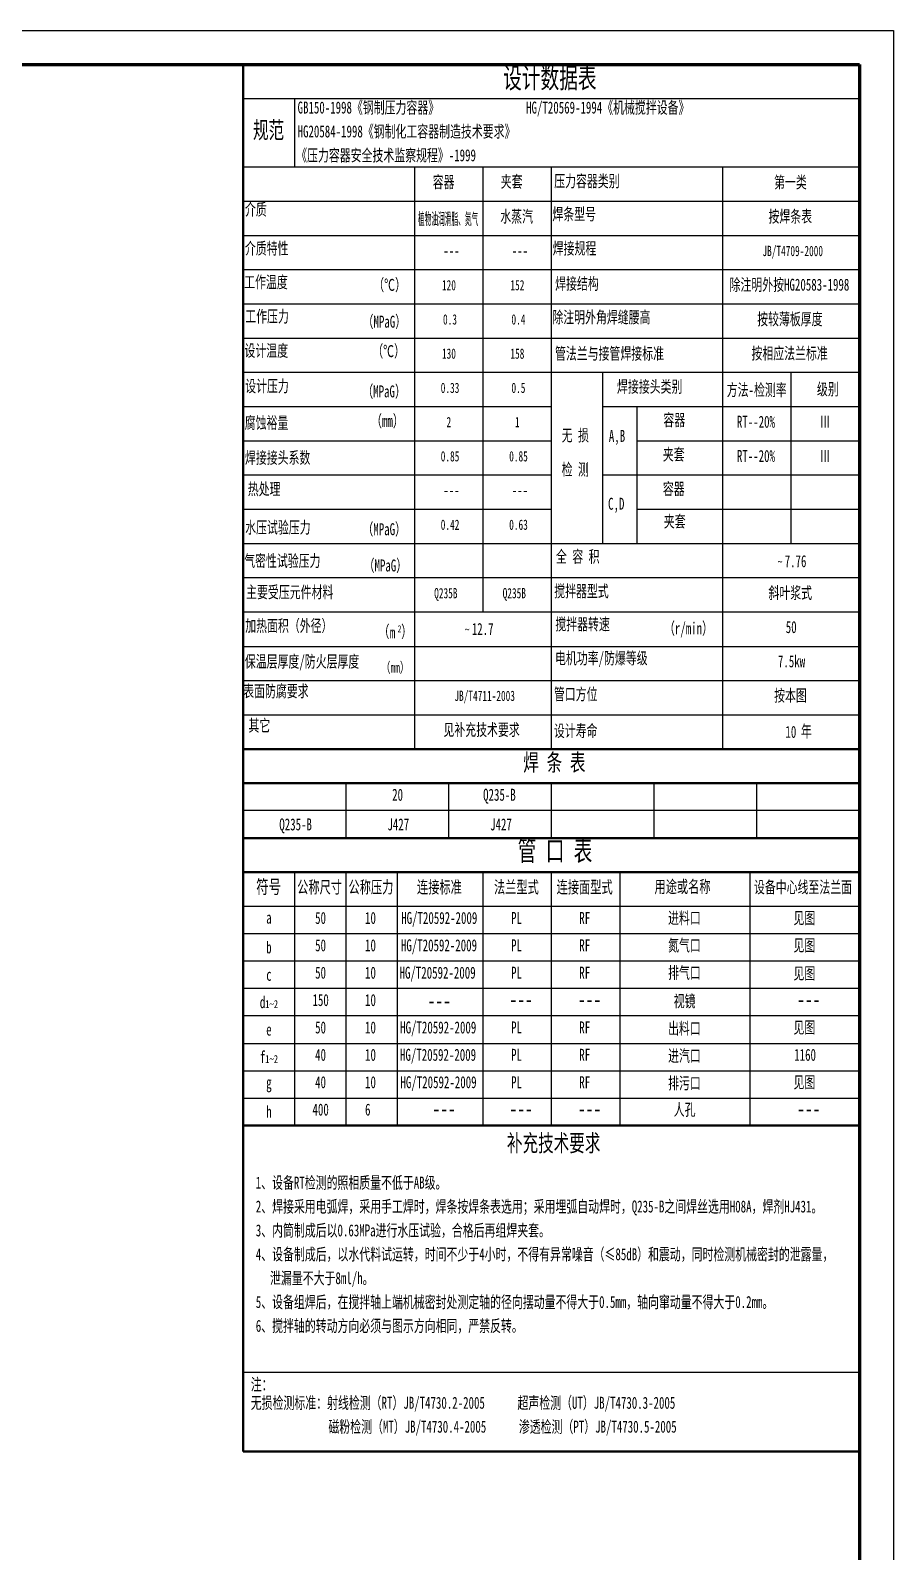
# Model space of a CAD drawing. Header units: millimetres. Extents: x -11803 to 14115, y -852 to 12275.
# Drawn here: x 10333 to 14115, y 5487 to 12155 of the extents above; entities that cross this region are included whole.
import ezdxf

# ---------------------------------------------------------------- set-up
doc = ezdxf.new("R2010")
doc.units = ezdxf.units.MM
doc.linetypes.add('CENTERX2', pattern=[101.6, 63.5, -12.7, 12.7, -12.7])
for name, color, linetype, lineweight in [('CAXA0', 7, 'Continuous', 70), ('CAXA3', 7, 'Continuous', 25), ('CAXA4', 3, 'Continuous', 25), ('中心线', 1, 'CENTERX2', 25), ('文字', 7, 'Continuous', 0), ('粗实线', 7, 'Continuous', 50), ('边框线', 2, 'Continuous', 90)]:
    doc.layers.add(name, color=color, linetype=linetype, lineweight=lineweight)
doc.layers.add('细实线', color=125, linetype='Continuous')
doc.styles.add('标准', font='SimSun.ttf', dxfattribs={"width": 0.667})
doc.styles.add('样式 7', font='SimSun.ttf', dxfattribs={"width": 0.4})

msp = doc.modelspace()

# ---------------------------------------------------------------- hatches: boundary and pattern name
at = {"layer": 'CAXA0', "linetype": 'Continuous', "lineweight": 25}
for points in [[(13625.895, 9830.006), (13627.662, 9828.561), (13626.939, 9826.875), (13626.156, 9825.189), (13625.253, 9823.504), (13624.048, 9822.239), (13622.361, 9821.818), (13620.193, 9822.36), (13617.542, 9823.985), (13614.952, 9825.611), (13612.965, 9826.153), (13611.499, 9825.611), (13610.475, 9823.985), (13609.672, 9821.818), (13608.065, 9823.022), (13608.547, 9824.708), (13609.25, 9826.363), (13610.395, 9827.959), (13611.82, 9829.133), (13613.366, 9829.524), (13615.294, 9828.982), (13617.864, 9827.357), (13620.454, 9825.731), (13622.442, 9825.189), (13623.927, 9825.791), (13625.012, 9827.598)], [(12254.85, 9533.037), (12256.617, 9531.592), (12255.894, 9529.906), (12255.111, 9528.221), (12254.208, 9526.535), (12253.003, 9525.271), (12251.316, 9524.849), (12249.148, 9525.391), (12246.497, 9527.017), (12243.907, 9528.642), (12241.92, 9529.184), (12240.454, 9528.642), (12239.43, 9527.017), (12238.627, 9524.849), (12237.02, 9526.053), (12237.502, 9527.739), (12238.205, 9529.395), (12239.35, 9530.99), (12240.775, 9532.164), (12242.321, 9532.555), (12244.249, 9532.014), (12246.819, 9530.388), (12249.409, 9528.763), (12251.397, 9528.221), (12252.882, 9528.823), (12253.967, 9530.629)]]:
    msp.add_hatch(color=0, dxfattribs=at).paths.add_polyline_path(points, flags=0)

# ---------------------------------------------------------------- linework, layer by layer
at = {"layer": 'CAXA3', "linetype": 'Continuous', "lineweight": 25}
for p, q in [((13965.453, 9154.678), (13965.453, 12004.678)), ((11265.453, 9008.863), (11265.453, 9004.678)), ((13965.453, 8250.938), (13965.453, 8880.938)), ((13965.453, 7714.678), (13965.453, 8614.678))]:
    msp.add_line(p, q, dxfattribs=at)
at = {"layer": '粗实线', "linetype": 'Continuous', "lineweight": 50}
for p, q in [((11265.453, 12004.678), (11265.453, 9004.678)), ((13965.453, 9004.678), (11265.453, 9004.678)), ((11265.453, 9004.678), (11265.453, 8614.678)), ((13965.453, 8854.678), (11265.453, 8854.678)), ((13965.453, 8614.678), (11265.453, 8614.678)), ((11265.453, 8614.678), (11265.453, 5925.998)), ((13965.453, 8464.678), (11265.453, 8464.678)), ((11265.453, 7354.678), (13965.453, 7354.678)), ((11265.453, 5925.998), (13965.453, 5925.998))]:
    msp.add_line(p, q, dxfattribs=at)
at = {"layer": '粗实线', "linetype": 'Continuous', "lineweight": 25}
for p, q in [((11265.453, 9004.678), (13965.453, 9004.678)), ((13965.453, 8614.678), (11265.453, 8614.678))]:
    msp.add_line(p, q, dxfattribs=at)
at = {"layer": '细实线', "lineweight": 30}
for p, q in [((5205.453, 12154.678), (14115.453, 12154.678)), ((14115.453, 12154.678), (14115.453, -460.322))]:
    msp.add_line(p, q, dxfattribs=at)
at = {"layer": '细实线', "linetype": 'Continuous', "lineweight": 25}
msp.add_line((13965.453, 12004.678), (11265.453, 12004.678), dxfattribs=at)
at = {"layer": '细实线', "color": 0, "linetype": 'Continuous', "lineweight": 25}
for p, q in [((13965.453, 11854.678), (11265.453, 11854.678)), ((11490.453, 11854.678), (11490.453, 11554.678)), ((13965.453, 11554.678), (11265.453, 11554.678)), ((12015.453, 11554.678), (12015.453, 9004.678)), ((12315.453, 11554.678), (12315.453, 9604.678)), ((12615.453, 11554.678), (12615.453, 9004.678)), ((13365.453, 11554.678), (13365.453, 9004.678)), ((13965.453, 11404.678), (11265.453, 11404.678)), ((13965.453, 11254.678), (11265.453, 11254.678)), ((13965.453, 11104.678), (11265.453, 11104.678)), ((13965.453, 10954.678), (11265.453, 10954.678)), ((13965.453, 10804.678), (11265.453, 10804.678)), ((13965.453, 10654.678), (11265.453, 10654.678)), ((12840.453, 10654.678), (12840.453, 9904.678)), ((13665.453, 10654.678), (13665.453, 9904.678)), ((12615.453, 10504.678), (11265.453, 10504.678)), ((13965.453, 10504.678), (12840.453, 10504.678)), ((12990.453, 10504.678), (12990.453, 9904.678)), ((12615.453, 10354.678), (11265.453, 10354.678)), ((13965.453, 10354.678), (12990.453, 10354.678)), ((12615.453, 10204.678), (11265.453, 10204.678)), ((13965.453, 10204.678), (12840.453, 10204.678)), ((12615.453, 10054.678), (11265.453, 10054.678)), ((13965.453, 10054.678), (12990.453, 10054.678)), ((12615.453, 9904.678), (11265.453, 9904.678)), ((13965.453, 9904.678), (12615.453, 9904.678)), ((13965.453, 9754.678), (11265.453, 9754.678)), ((12615.453, 9604.678), (11265.453, 9604.678)), ((13965.453, 9604.678), (12615.453, 9604.678)), ((11265.453, 9454.678), (13965.453, 9454.678)), ((11265.453, 9304.678), (13965.453, 9304.678)), ((11265.453, 9154.678), (13965.453, 9154.678)), ((11715.453, 8854.678), (11715.453, 8614.678)), ((12165.453, 8854.678), (12165.453, 8614.678)), ((12615.453, 8854.678), (12615.453, 8614.678)), ((13065.453, 8854.678), (13065.453, 8614.678)), ((13515.453, 8854.678), (13515.453, 8614.678)), ((13965.453, 8734.678), (11265.453, 8734.678)), ((13965.453, 8614.678), (11265.453, 8614.678)), ((11490.453, 8464.678), (11490.453, 7354.678)), ((11715.453, 8464.678), (11715.453, 7354.678)), ((11940.453, 8464.678), (11940.453, 7354.678)), ((12315.453, 8464.678), (12315.453, 7354.678)), ((12615.453, 8464.678), (12615.453, 7354.678)), ((12915.453, 8464.678), (12915.453, 7354.678)), ((13486.146, 8464.678), (13486.146, 7354.678)), ((13965.453, 8314.678), (11265.453, 8314.678)), ((13965.453, 8194.678), (11265.453, 8194.678)), ((13965.453, 8074.678), (11265.453, 8074.678)), ((13965.453, 7954.678), (11265.453, 7954.678)), ((13965.453, 7834.678), (11265.453, 7834.678)), ((11265.453, 7714.678), (13965.453, 7714.678)), ((11265.453, 7594.678), (13965.453, 7594.678)), ((11265.453, 7474.678), (13965.453, 7474.678)), ((11265.453, 6272.68), (13965.453, 6272.68))]:
    msp.add_line(p, q, dxfattribs=at)
at = {"layer": '边框线'}
for p, q in [((5580.453, 12004.678), (13965.453, 12004.678)), ((13965.453, 12004.678), (13965.453, -310.322))]:
    msp.add_line(p, q, dxfattribs=at)

# ---------------------------------------------------------------- texts
at = {"layer": 'CAXA0', "color": 0, "linetype": 'Continuous', "lineweight": 25, "attachment_point": 1, "style": '标准'}
for s, insert, char_height in [('补充技术要求', (12421.233, 7315.358), 75), ('1、设备RT检测的照相质量不低于AB级。', (11320.414, 7130.408), 52.5), ('\\fFangSong_GB2312|b0|i0|p34;2、焊接采用电弧焊，采用手工焊时，焊条按焊条表选用；采用埋弧自动焊时，Q235-B之间焊丝选用H08A，焊剂HJ431。', (11320.414, 7025.779), 52.5), ('\\fFangSong_GB2312|b0|i0|p34;3、内筒制成后以0.63MPa进行水压试验，合格后再组焊夹套。', (11320.414, 6921.149), 52.5), ('\\fFangSong_GB2312|b0|i0|p34;4、设备制成后，以水代料试运转，时间不少于4小时，不得有异常噪音（≤85dB）和震动，同时检测机械密封的泄露量，', (11320.414, 6816.52), 52.5), ('\\fFangSong_GB2312|b0|i0|p34;泄漏量不大于8ml/h。', (11382.883, 6711.89), 52.5), ('\\fFangSong_GB2312|b0|i0|p34;5、设备组焊后，在搅拌轴上端机械密封处测定轴的径向摆动量不得大于0.5mm，轴向窜动量不得大于0.2mm。', (11320.414, 6607.261), 52.5), ('6、搅拌轴的转动方向必须与图示方向相同，严禁反转。', (11320.414, 6502.632), 52.5)]:
    msp.add_mtext(s, dxfattribs=dict(at, insert=insert, char_height=char_height))
at = {"layer": 'CAXA4', "linetype": 'Continuous', "lineweight": 25, "attachment_point": 1, "style": '标准'}
for s, insert, char_height in [('{\\C0;设计数据表}', (12404.451, 11991.328), 90), ('{\\C0;GB150-1998《钢制压力容器》                HG/T20569-1994《机械搅拌设备》  }', (11503.628, 11842.917), 52.5), ('{\\C0;规范}', (11308.294, 11756.053), 75), ('{\\C0;HG20584-1998《钢制化工容器制造技术要求》}', (11503.628, 11738.287), 52.5)]:
    msp.add_mtext(s, dxfattribs=dict(at, insert=insert, char_height=char_height))
at = {"layer": 'CAXA4', "color": 0, "linetype": 'Continuous', "lineweight": 25, "attachment_point": 1}
for s, insert, char_height, style in [('\\fFangSong_GB2312|b0|i0|p34;容器', (12095.794, 11516.655), 52.5, '标准'), ('\\fFangSong_GB2312|b0|i0|p34;夹套', (12393.996, 11518.455), 52.5, '标准'), ('{\\fSimSun|b0|i0|c134|p2;压力容器类别}', (12628.238, 11520.658), 52.5, '标准'), ('\\fFangSong_GB2312|b0|i0|p34;第一类', (13591.918, 11515.64), 52.5, '标准'), ('\\fFangSong_GB2312|b0|i0|p34;介质', (11272.921, 11396.248), 52.5, '标准'), ('植物油润滑脂、氮气', (12030.939, 11354.95), 52.5, '样式 7'), ('\\fFangSong_GB2312|b0|i0|p34;水蒸汽', (12391.918, 11365.64), 52.5, '标准'), ('\\fFangSong_GB2312|b0|i0|p34;焊条型号', (12620.197, 11375.771), 52.5, '标准'), ('\\fFangSong_GB2312|b0|i0|p34;按焊条表', (13567.143, 11365.64), 52.5, '标准'), ('\\fFangSong_GB2312|b0|i0|p34;介质特性', (11272.734, 11225.595), 52.5, '标准'), ('\\fFangSong_GB2312|b0|i0|p34;焊接规程', (12621.533, 11225.771), 52.5, '标准'), ('\\fFangSong_GB2312|b0|i0|p34;JB/T4709-2000', (13540.8, 11210.503), 45, '标准'), ('\\fFangSong_GB2312|b0|i0|p34;---', (12142.239, 11215.64), 52.5, '标准'), ('\\fFangSong_GB2312|b0|i0|p34;---', (12442.239, 11215.64), 52.5, '标准'), ('\\fFangSong_GB2312|b0|i0|p34;工作温度', (11269.485, 11077.826), 52.5, '标准'), ('\\fFangSong_GB2312|b0|i0|p34;（℃）', (11835.317, 11065.64), 52.5, '标准'), ('\\fFangSong_GB2312|b0|i0|p34;焊接结构', (12632.391, 11071.226), 52.5, '标准'), ('除注明外按HG20583-1998', (13396.805, 11066.451), 52.5, '标准'), ('\\fFangSong_GB2312|b0|i0|p34;120', (12136.255, 11060.503), 45, '标准'), ('\\fFangSong_GB2312|b0|i0|p34;152', (12436.255, 11060.503), 45, '标准'), ('\\fFangSong_GB2312|b0|i0|p34;工作压力', (11274.37, 10927.615), 52.5, '标准'), ('\\fFangSong_GB2312|b0|i0|p34;（MPaG）', (11788.474, 10904.379), 52.5, '标准'), ('\\fFangSong_GB2312|b0|i0|p34;0.3\\P', (12140.896, 10910.503), 45, '标准'), ('\\fFangSong_GB2312|b0|i0|p34;0.4', (12440.896, 10910.503), 45, '标准'), ('\\fFangSong_GB2312|b0|i0|p34;除注明外角焊缝腰高', (12620.261, 10923.837), 52.5, '标准'), ('\\fFangSong_GB2312|b0|i0|p34;按较薄板厚度', (13517.594, 10915.64), 52.5, '标准'), ('\\fFangSong_GB2312|b0|i0|p34;设计温度', (11270.921, 10777.405), 52.5, '标准'), ('\\fFangSong_GB2312|b0|i0|p34;（℃）', (11830.928, 10775.341), 52.5, '标准'), ('\\fFangSong_GB2312|b0|i0|p34;130', (12136.255, 10760.503), 45, '标准'), ('\\fFangSong_GB2312|b0|i0|p34;158', (12436.255, 10760.503), 45, '标准'), ('\\fFangSong_GB2312|b0|i0|p34;管法兰与接管焊接标准', (12631.789, 10764.687), 52.5, '标准'), ('\\fFangSong_GB2312|b0|i0|p34;按相应法兰标准', (13492.82, 10765.64), 52.5, '标准'), ('\\fFangSong_GB2312|b0|i0|p34;设计压力', (11274.06, 10622.243), 52.5, '标准'), ('\\fFangSong_GB2312|b0|i0|p34;（MPaG）', (11787.239, 10598.718), 52.5, '标准'), ('\\fFangSong_GB2312|b0|i0|p34;0.33', (12130.938, 10610.503), 45, '标准'), ('\\fFangSong_GB2312|b0|i0|p34;0.5', (12440.896, 10610.503), 45, '标准'), ('\\fFangSong_GB2312|b0|i0|p34;焊接接头类别', (12903.385, 10619.889), 52.5, '标准'), ('\\fFangSong_GB2312|b0|i0|p34;方法-检测率', (13384.405, 10605.327), 52.5, '标准'), ('\\fFangSong_GB2312|b0|i0|p34;级别', (13779.553, 10608.366), 52.5, '标准'), ('\\fFangSong_GB2312|b0|i0|p34;腐蚀裕量', (11272.082, 10461.313), 52.5, '标准'), ('\\fFangSong_GB2312|b0|i0|p34;（mm）', (11825.645, 10469.098), 52.5, '标准'), ('\\fFangSong_GB2312|b0|i0|p34;容器', (13106.784, 10473.523), 52.5, '标准'), ('\\fFangSong_GB2312|b0|i0|p34;2', (12156.171, 10460.503), 45, '标准'), ('\\fFangSong_GB2312|b0|i0|p34;1', (12456.171, 10460.503), 45, '标准'), ('\\fFangSong_GB2312|b0|i0|p34;无 损', (12661.093, 10406.132), 52.5, '标准'), ('\\fFangSong_GB2312|b0|i0|p34;A,B', (12867.66, 10403.587), 52.5, '标准'), ('\\fFangSong_GB2312|b0|i0|p34;RT--20%', (13428.921, 10465.64), 52.5, '标准'), ('\\fFangSong_GB2312|b0|i0|p34;Ⅲ', (13791.467, 10465.64), 52.5, '标准'), ('\\fFangSong_GB2312|b0|i0|p34;焊接接头系数', (11273.039, 10308.274), 52.5, '标准'), ('\\fFangSong_GB2312|b0|i0|p34;0.85', (12130.938, 10310.503), 45, '标准'), ('\\fFangSong_GB2312|b0|i0|p34;0.85', (12430.938, 10310.503), 45, '标准'), ('\\fFangSong_GB2312|b0|i0|p34;夹套', (13104.402, 10322.463), 52.5, '标准'), ('\\fFangSong_GB2312|b0|i0|p34;RT--20%', (13428.921, 10315.64), 52.5, '标准'), ('\\fFangSong_GB2312|b0|i0|p34;Ⅲ', (13791.467, 10315.64), 52.5, '标准'), ('\\fFangSong_GB2312|b0|i0|p34;检 测', (12661.093, 10256.662), 52.5, '标准'), ('\\fFangSong_GB2312|b0|i0|p34;热处理', (11285.528, 10170.995), 52.5, '标准'), ('\\fFangSong_GB2312|b0|i0|p34;---', (12142.239, 10165.64), 52.5, '标准'), ('\\fFangSong_GB2312|b0|i0|p34;---', (12442.239, 10165.64), 52.5, '标准'), ('\\fFangSong_GB2312|b0|i0|p34;容器', (13104.412, 10171.656), 52.5, '标准'), ('\\fFangSong_GB2312|b0|i0|p34;C,D', (12864.325, 10106.181), 52.5, '标准'), ('\\fFangSong_GB2312|b0|i0|p34;水压试验压力', (11273.97, 10002.464), 52.5, '标准'), ('\\fFangSong_GB2312|b0|i0|p34;（MPaG）', (11787.723, 9994.706), 52.5, '标准'), ('0.42', (12130.938, 10010.503), 45, '标准'), ('0.63', (12430.938, 10010.503), 45, '标准'), ('\\fFangSong_GB2312|b0|i0|p34;夹套', (13108.64, 10028.92), 52.5, '标准'), ('\\fFangSong_GB2312|b0|i0|p34;全 容 积', (12635.983, 9874.723), 52.5, '标准'), ('\\fFangSong_GB2312|b0|i0|p34;气密性试验压力', (11269.584, 9856.046), 52.5, '标准'), ('\\fFangSong_GB2312|b0|i0|p34;（MPaG）', (11792.975, 9835.626), 52.5, '标准'), ('\\fFangSong_GB2312|b0|i0|p34;主要受压元件材料', (11278.126, 9718.964), 52.5, '标准'), ('Q235B', (12102.256, 9710.503), 45, '标准'), ('Q235B', (12402.256, 9710.503), 45, '标准'), ('\\fFangSong_GB2312|b0|i0|p34;搅拌器型式', (12628.166, 9723.243), 52.5, '标准'), ('斜叶浆式', (13567.143, 9715.64), 52.5, '标准'), ('\\fFangSong_GB2312|b0|i0|p34;加热面积（外径）', (11274.262, 9571.618), 52.5, '标准'), ('\\fFangSong_GB2312|b0|i0|p34;搅拌器转速', (12633.064, 9578.234), 52.5, '标准'), ('\\fFangSong_GB2312|b0|i0|p34;（r/min）', (13109.407, 9560.02), 52.5, '标准'), ('50', (13643.006, 9565.64), 52.5, '标准'), ('\\fFangSong_GB2312|b0|i0|p34;保温层厚度/防火层厚度', (11272.544, 9415.004), 52.5, '标准'), ('\\fFangSong_GB2312|b0|i0|p34;电机功率/防爆等级', (12631.602, 9429.565), 52.5, '标准'), ('\\fFangSong_GB2312|b0|i0|p34;7.5kw', (13608.756, 9415.64), 52.5, '标准'), ('\\fFangSong_GB2312|b0|i0|p34;（mm）', (11868.83, 9384.853), 45, '标准'), ('表面防腐要求', (11265.453, 9284.969), 52.5, '标准'), ('管口方位', (12626.958, 9271.65), 52.5, '标准'), ('\\fFangSong_GB2312|b0|i0|p34;按本图', (13591.918, 9265.64), 52.5, '标准'), ('\\fFangSong_GB2312|b0|i0|p34;JB/T4711-2003', (12190.8, 9260.503), 45, '标准'), ('\\fFangSong_GB2312|b0|i0|p34;其它', (11288.564, 9134.394), 52.5, '标准'), ('\\fFangSong_GB2312|b0|i0|p34;见补充技术要求', (12142.82, 9115.64), 52.5, '标准'), ('\\fFangSong_GB2312|b0|i0|p34;焊 条 表', (12492.681, 8983.863), 75, '标准'), ('20', (11918.006, 8830.64), 52.5, '标准'), ('\\fFangSong_GB2312|b0|i0|p34;Q235-B', (12316.723, 8830.64), 52.5, '标准'), ('\\fFangSong_GB2312|b0|i0|p34;Q235-B', (11423.49, 8700.689), 52.5, '标准'), ('\\fFangSong_GB2312|b0|i0|p34;J427', (11897.171, 8700.689), 52.5, '标准'), ('\\fFangSong_GB2312|b0|i0|p34;J427', (12347.171, 8700.689), 52.5, '标准'), ('\\fFangSong_GB2312|b0|i0|p34;管 口 表', (12468.126, 8604.7), 90, '标准'), ('\\fFangSong_GB2312|b0|i0|p34;符号', (11322.226, 8430.778), 60, '标准'), ('\\fFangSong_GB2312|b0|i0|p34;公称尺寸', (11501.834, 8426.668), 54, '标准'), ('\\fFangSong_GB2312|b0|i0|p34;公称压力', (11726.834, 8426.668), 54, '标准'), ('\\fFangSong_GB2312|b0|i0|p34;连接标准', (12026.834, 8426.668), 54, '标准'), ('\\fFangSong_GB2312|b0|i0|p34;法兰型式', (12364.334, 8426.668), 54, '标准'), ('\\fFangSong_GB2312|b0|i0|p34;连接面型式', (12638.852, 8426.668), 54, '标准'), ('\\fFangSong_GB2312|b0|i0|p34;用途或名称 ', (13067.818, 8428.691), 54, '标准'), ('\\fFangSong_GB2312|b0|i0|p34;设备中心线至法兰面', (13503.617, 8425.64), 52.5, '标准'), ('50', (11580.506, 8290.64), 52.5, '标准'), ('10', (11799.303, 8290.64), 52.5, '标准'), ('HG/T20592-2009', (11957.717, 8290.64), 52.5, '标准'), ('\\fFangSong_GB2312|b0|i0|p34;PL', (12439.389, 8290.64), 52.5, '标准'), ('\\fFangSong_GB2312|b0|i0|p34;RF', (12738.172, 8290.64), 52.5, '标准'), ('\\fFangSong_GB2312|b0|i0|p34;进料口', (13127.264, 8290.64), 52.5, '标准'), ('\\fFangSong_GB2312|b0|i0|p34;见图', (13677.038, 8290.64), 52.5, '标准'), ('\\fFangSong_GB2312|b0|i0|p34;50', (11580.506, 8170.64), 52.5, '标准'), ('10', (11799.303, 8170.64), 52.5, '标准'), ('HG/T20592-2009', (11956.468, 8170.64), 52.5, '标准'), ('\\fFangSong_GB2312|b0|i0|p34;PL', (12439.389, 8170.64), 52.5, '标准'), ('\\fFangSong_GB2312|b0|i0|p34;RF', (12738.172, 8170.64), 52.5, '标准'), ('\\fFangSong_GB2312|b0|i0|p34;氮气口', (13127.264, 8170.64), 52.5, '标准'), ('\\fFangSong_GB2312|b0|i0|p34;见图', (13677.038, 8170.64), 52.5, '标准'), ('\\fFangSong_GB2312|b0|i0|p34;50', (11580.506, 8050.64), 52.5, '标准'), ('10', (11799.303, 8050.64), 52.5, '标准'), ('HG/T20592-2009', (11950.355, 8050.64), 52.5, '标准'), ('\\fFangSong_GB2312|b0|i0|p34;PL', (12439.389, 8050.64), 52.5, '标准'), ('\\fFangSong_GB2312|b0|i0|p34;RF', (12738.172, 8050.64), 52.5, '标准'), ('\\fFangSong_GB2312|b0|i0|p34;排气口', (13127.264, 8050.64), 52.5, '标准'), ('\\fFangSong_GB2312|b0|i0|p34;见图', (13677.038, 8047.874), 52.5, '标准'), ('\\fFangSong_GB2312|b0|i0|p34;150', (11568.888, 7930.64), 52.5, '标准'), ('10', (11799.303, 7930.64), 52.5, '标准'), ('\\fFangSong_GB2312|b0|i0|p34;---', (12073.352, 7939.845), 75, '标准'), ('\\fFangSong_GB2312|b0|i0|p34;---', (12432.291, 7946.053), 75, '标准'), ('\\fFangSong_GB2312|b0|i0|p34;---', (12732.291, 7946.053), 75, '标准'), ('\\fFangSong_GB2312|b0|i0|p34;视镜', (13152.038, 7926.24), 52.5, '标准'), ('\\fFangSong_GB2312|b0|i0|p34;---', (13692.637, 7946.053), 75, '标准'), ('\\fFangSong_GB2312|b0|i0|p34;50', (11580.506, 7810.64), 52.5, '标准'), ('10', (11799.303, 7810.64), 52.5, '标准'), ('HG/T20592-2009', (11953.205, 7810.64), 52.5, '标准'), ('\\fFangSong_GB2312|b0|i0|p34;PL', (12439.389, 7810.64), 52.5, '标准'), ('\\fFangSong_GB2312|b0|i0|p34;RF', (12738.172, 7810.64), 52.5, '标准'), ('\\fFangSong_GB2312|b0|i0|p34;出料口', (13127.264, 7806.24), 52.5, '标准'), ('\\fFangSong_GB2312|b0|i0|p34;见图', (13677.038, 7810.64), 52.5, '标准'), ('\\fFangSong_GB2312|b0|i0|p34;40', (11580.506, 7690.64), 52.5, '标准'), ('10', (11799.303, 7690.64), 52.5, '标准'), ('HG/T20592-2009', (11952.4, 7690.64), 52.5, '标准'), ('\\fFangSong_GB2312|b0|i0|p34;PL', (12439.389, 7690.64), 52.5, '标准'), ('\\fFangSong_GB2312|b0|i0|p34;RF', (12738.172, 7690.64), 52.5, '标准'), ('\\fFangSong_GB2312|b0|i0|p34;进汽口', (13127.264, 7686.24), 52.5, '标准'), ('\\fFangSong_GB2312|b0|i0|p34;1160', (13680.117, 7690.64), 52.5, '标准'), ('\\fFangSong_GB2312|b0|i0|p34;40', (11580.506, 7570.64), 52.5, '标准'), ('10', (11799.303, 7570.64), 52.5, '标准'), ('HG/T20592-2009', (11954.493, 7570.64), 52.5, '标准'), ('\\fFangSong_GB2312|b0|i0|p34;PL', (12439.389, 7570.64), 52.5, '标准'), ('\\fFangSong_GB2312|b0|i0|p34;RF', (12738.172, 7570.64), 52.5, '标准'), ('\\fFangSong_GB2312|b0|i0|p34;排污口', (13127.264, 7566.24), 52.5, '标准'), ('\\fFangSong_GB2312|b0|i0|p34;见图', (13677.038, 7570.64), 52.5, '标准'), ('\\fFangSong_GB2312|b0|i0|p34;400', (11568.888, 7450.64), 52.5, '标准'), ('6', (11799.303, 7450.64), 52.5, '标准'), ('\\fFangSong_GB2312|b0|i0|p34;---', (12094.791, 7466.053), 75, '标准'), ('\\fFangSong_GB2312|b0|i0|p34;---', (12432.291, 7466.053), 75, '标准'), ('\\fFangSong_GB2312|b0|i0|p34;---', (12732.291, 7466.053), 75, '标准'), ('\\fFangSong_GB2312|b0|i0|p34;人孔', (13152.038, 7450.64), 52.5, '标准'), ('\\fFangSong_GB2312|b0|i0|p34;---', (13692.637, 7466.053), 75, '标准'), ('\\fFangSong_GB2312|b0|i0|p34;注：', (11298.472, 6245.781), 52.5, '标准'), ('无损检测标准：射线检测（RT）JB/T4730.2-2005      超声检测（UT）JB/T4730.3-2005', (11298.472, 6165.322), 52.5, '标准'), ('磁粉检测（MT）JB/T4730.4-2005      渗透检测（PT）JB/T4730.5-2005   {\\fFangSong_GB2312|b0|i0|c0|p34;        }', (11638.799, 6060.692), 52.5, '标准')]:
    msp.add_mtext(s, dxfattribs=dict(at, insert=insert, char_height=char_height, style=style))
at = {"layer": 'CAXA4', "color": 0, "attachment_point": 1, "style": '标准'}
for s, insert, char_height in [('\\fFangSong_GB2312|b0|i0|p34;（', (11858.185, 9545.708), 52.5), ('\\fFangSong_GB2312|b0|i0|p34;2', (11941.955, 9547.292), 30.81019), ('\\fFangSong_GB2312|b0|i0|p34;）', (11957.816, 9545.708), 52.5), ('\\fFangSong_GB2312|b0|i0|p34;m', (11907.734, 9541.773), 52.5)]:
    msp.add_mtext(s, dxfattribs=dict(at, insert=insert, char_height=char_height))
at = {"layer": '中心线', "lineweight": 25, "insert": (11377.953, 8265.116), "char_height": 52.5, "width": 225, "attachment_point": 5, "style": '标准'}
msp.add_mtext('{\\C0;a}', dxfattribs=at)
at = {"layer": '文字', "lineweight": 25, "char_height": 52.5, "width": 225, "attachment_point": 5, "style": '标准'}
for s, insert in [('b', (11377.953, 8134.678)), ('c', (11377.953, 8014.678)), ('d{\\H0.6667x;1\\fTimes New Roman|b0|i0|c0|p18;~\\fSimSun|b0|i0|c134|p2;2}', (11377.953, 7894.678)), ('e', (11377.953, 7774.678)), ('f{\\H0.6667x;1\\fTimes New Roman|b0|i0|c238|p18;~\\fSimSun|b0|i0|c134|p2;2}', (11377.953, 7654.678)), ('g', (11377.953, 7534.678)), ('h', (11377.953, 7414.678))]:
    msp.add_mtext(s, dxfattribs=dict(at, insert=insert))
at = {"layer": '细实线', "linetype": 'Continuous', "lineweight": 25, "insert": (11497.426, 11633.658), "char_height": 52.5, "attachment_point": 1, "style": '标准'}
msp.add_mtext('{\\C0;《压力容器安全技术监察规程》-1999}', dxfattribs=at)
at = {"layer": '细实线', "color": 0, "lineweight": 25, "char_height": 52.5, "style": '标准'}
for s, insert, width, attachment_point in [('7.76', (13638.243, 9854.404), 170.0759, 1), ('12.7', (12267.198, 9557.435), 170.0759, 1), ('{\\fFangSong_GB2312|b0|i0|c134|p34;设计寿命}', (12722.188, 9081.73), 750, 5), ('10', (13665.453, 9079.678), 600, 5), ('{\\fFangSong_GB2312|b0|i0|c134|p34;年}', (13733.338, 9080.04), 274.56064, 5)]:
    msp.add_mtext(s, dxfattribs=dict(at, insert=insert, width=width, attachment_point=attachment_point))

doc.saveas('drawing.dxf')
